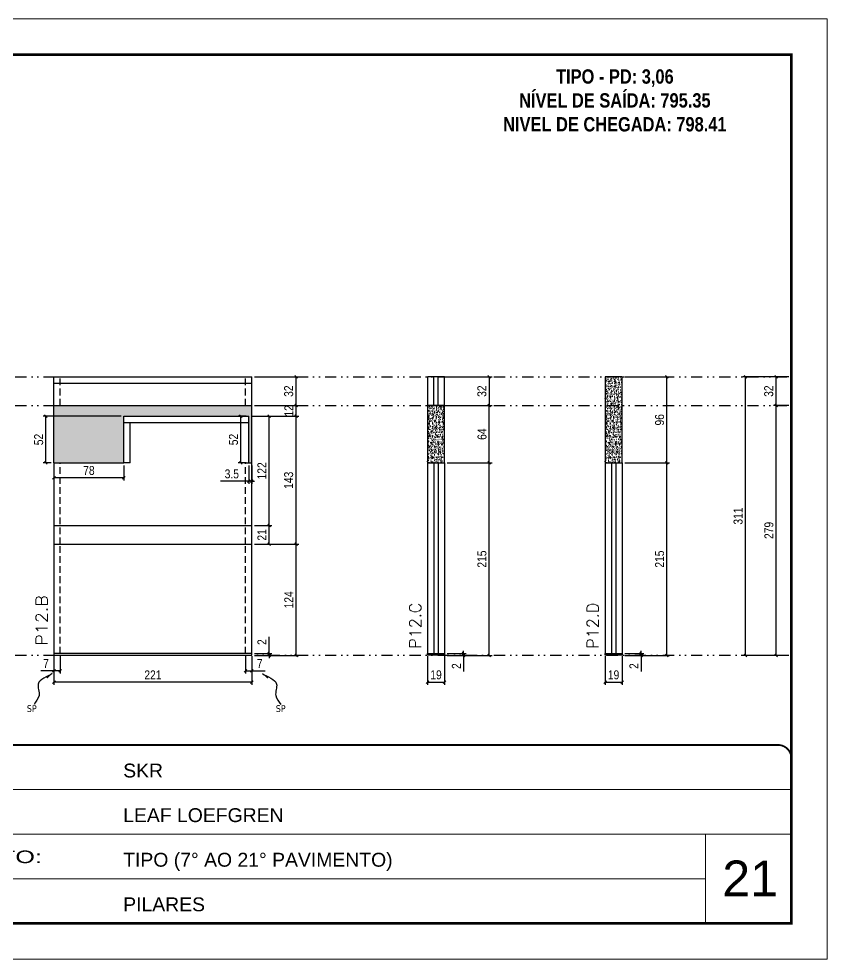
# Model space of a CAD drawing. Extents: x 14400 to 27878, y -21631 to 6985.
# Drawn here: x 14996 to 15898, y 192 to 1242 of the extents above; entities that cross this region are included whole.
import ezdxf

# ---------------------------------------------------------------- set-up
doc = ezdxf.new("R2010")
doc.units = 0
for name, pattern in [('CONTINUO', [0]), ('DASHED', [0.75, 0.5, -0.25]), ('DIVIDE2', [0.625, 0.25, -0.125, 0, -0.125, 0, -0.125]), ('HIDDEN', [0.375, 0.25, -0.125])]:
    doc.linetypes.add(name, pattern=pattern)
for name, color, linetype, lineweight in [('CARIMBO', 255, 'Continuous', 9), ('Folhas', 255, 'Continuous', 9), ('SARRAFO DE PRESSAO', 251, 'DASHED', 9), ('Texto Seção', 7, 'Continuous', 15)]:
    doc.layers.add(name, color=color, linetype=linetype, lineweight=lineweight)
for name, color, linetype in [('COTA', 241, 'Continuous'), ('NOMENCLATURA', 7, 'Continuous'), ('Nível', 160, 'Continuous'), ('Painéis', 200, 'Continuous'), ('SARR_2.2x7', 40, 'Continuous'), ('Sarrafo de Pressão', 42, 'HIDDEN'), ('texto', 7, 'Continuous')]:
    doc.layers.add(name, color=color, linetype=linetype)
doc.styles.add('ARIAL', font='arial.ttf')
doc.styles.add('COTA TECNICA', font='techl___.ttf', dxfattribs={"height": 10})
doc.styles.add('COTA TECNICA-50', font='techl___.ttf', dxfattribs={"height": 10})
doc.styles.add('REGUA-120', font='ROMANS.shx', dxfattribs={"height": 15})
doc.styles.add('ROMANC', font='techb___.ttf', dxfattribs={"height": 2.5})
doc.styles.get("Standard").update_dxf_attribs({"font": 'arial.ttf'})
doc.styles.add('Tecnologia', font='')
doc.styles.get('Tecnologia').set_extended_font_data('Forgotten Futurist')
doc.dimstyles.new('COTA PAINEL-50', dxfattribs={"dimtxt": 10, "dimasz": 3, "dimexe": 3, "dimexo": 3, "dimgap": 3, "dimtad": 1, "dimdec": 1, "dimzin": 12, "dimdsep": 46, "dimtxsty": 'COTA TECNICA-50', "dimblk1": 'OBLIQUE', "dimblk2": 'OBLIQUE', "dimsah": 1, "dimcen": 0.9, "dimclrd": 4, "dimclre": 4, "dimclrt": 240, "dimadec": 1, "dimazin": 3, "dimtfac": 1, "dimtdec": 1, "dimtmove": 0, "dimatfit": 3, "dimfxl": 1, "dimtolj": 1, "dimtzin": 12, "dimarcsym": 0})
doc.dimstyles.new('PAINEL', dxfattribs={"dimtxt": 10, "dimasz": 3, "dimexe": 3, "dimexo": 3, "dimgap": 3, "dimtad": 1, "dimdec": 1, "dimzin": 12, "dimdsep": 46, "dimtxsty": 'COTA TECNICA', "dimblk1": 'OBLIQUE', "dimblk2": 'OBLIQUE', "dimsah": 1, "dimcen": 0.9, "dimclrd": 4, "dimclre": 4, "dimclrt": 240, "dimadec": 1, "dimazin": 3, "dimtfac": 1, "dimtdec": 1, "dimtmove": 0, "dimatfit": 3, "dimfxl": 1, "dimtolj": 1, "dimtzin": 12, "dimarcsym": 0})
doc.dimstyles.get("Standard").update_dxf_attribs({"dimtxt": 0.18, "dimasz": 0.18, "dimexe": 0.18, "dimexo": 0.0625, "dimgap": 0.09, "dimtad": 0, "dimtih": 1, "dimtoh": 1, "dimdec": 4, "dimzin": 0, "dimdsep": 46, "dimtxsty": 'Standard', "dimcen": 0.09, "dimadec": 0, "dimazin": 0, "dimtfac": 1, "dimtdec": 4, "dimtofl": 0, "dimtmove": 0, "dimatfit": 3, "dimfxl": 1, "dimtolj": 1, "dimtzin": 0, "dimarcsym": 0})

# ---------------------------------------------------------------- blocks, each defined once
blk = doc.blocks.new('9999999999')
at = {"color": 30, "linetype": 'CONTINUO'}
for p, q in [((98564.6, 34379.6), (99584, 34379.6)), ((98564.6, 34329.8), (99488, 34329.8)), ((99584, 34329.8), (99488, 34329.8)), ((99488, 34329.8), (99488, 34230.2)), ((98564.6, 34280), (99488, 34280))]:
    blk.add_line(p, q, dxfattribs=at)
at = {"color": 30, "linetype": 'CONTINUO', "const_width": 2}
blk.add_lwpolyline([(99584, 34230.2), (99584, 34414.4, 0.414214), (99569, 34429.4), (98229, 34429.4, 0.414214), (98214, 34414.4), (98214, 34245.2, 0.414214), (98229, 34230.2), (99584, 34230.2)], format="xyb", dxfattribs=at)
at = {"layer": 'Folhas'}
blk.add_lwpolyline([(98139, 34190.2), (99624, 34190.2), (99624, 35240.2), (98139, 35240.2)], close=True, dxfattribs=at)
at = {"layer": 'Folhas', "color": 30, "const_width": 3}
blk.add_lwpolyline([(98214, 34230.2), (99584, 34230.2), (99584, 35200.2), (98214, 35200.2)], close=True, dxfattribs=at)
at = {"color": 7, "linetype": 'Continuous', "ltscale": 5, "style": 'ARIAL'}
for s, height, p in [('SKR', 15.48, (98837.7, 34393.1)), ('LEAF LOEFGREN', 15.483, (98837.7, 34343.3)), ('TIPO (7° AO 21° PAVIMENTO)', 15.483, (98837.7, 34293.5)), ('PILARES', 15.48, (98837.7, 34243.7))]:
    blk.add_text(s, height=height, dxfattribs=at).set_placement(p)
at = {"layer": 'Folhas', "color": 7, "style": 'Tecnologia', "width": 1.5}
blk.add_text('PAVIMENTO:', height=14, dxfattribs=at).set_placement((98573.7, 34297.5))
blk = doc.blocks.new('_Oblique')
at = {"color": 0, "linetype": 'ByBlock', "lineweight": -2}
blk.add_line((-0.5, -0.5), (0.5, 0.5), dxfattribs=at)
blk = doc.blocks.new('*D1598')
at = {"layer": 'COTA', "color": 4, "lineweight": -2, "transparency": 16777216}
for p, q in [((15034.9, 530.1), (15034.9, 498.2)), ((15255.9, 530.1), (15255.9, 498.2)), ((15255.9, 501.2), (15034.9, 501.2))]:
    blk.add_line(p, q, dxfattribs=at)
at = {"layer": 'Defpoints', "color": 0, "transparency": 16777216}
for p in [(15034.9, 533.1), (15255.9, 533.1), (15034.9, 501.2)]:
    blk.add_point(p, dxfattribs=at)
at = {"layer": 'COTA', "color": 4, "lineweight": -2, "transparency": 16777216, "xscale": 3, "yscale": 3, "zscale": 3, "rotation": 180}
blk.add_blockref('_Oblique', (15034.9, 501.2), dxfattribs=at)
at = {"layer": 'COTA', "color": 4, "lineweight": -2, "transparency": 16777216, "xscale": 3, "yscale": 3, "zscale": 3}
blk.add_blockref('_Oblique', (15255.9, 501.2), dxfattribs=at)
at = {"layer": 'COTA', "color": 240, "transparency": 16777216, "insert": (15145.4, 509.3), "char_height": 10, "attachment_point": 5, "style": 'COTA TECNICA'}
blk.add_mtext('\\A1;221', dxfattribs=at)
blk = doc.blocks.new('*D1599')
at = {"layer": 'COTA', "color": 4, "lineweight": -2, "transparency": 16777216}
for p, q in [((15248.9, 530.1), (15248.9, 510.9)), ((15255.9, 528.1), (15255.9, 510.9)), ((15248.9, 513.9), (15255.9, 513.9)), ((15255.9, 513.9), (15270.6, 513.9))]:
    blk.add_line(p, q, dxfattribs=at)
at = {"layer": 'Defpoints', "color": 0, "transparency": 16777216}
for p in [(15248.9, 533.1), (15255.9, 531.1), (15255.9, 513.9)]:
    blk.add_point(p, dxfattribs=at)
at = {"layer": 'COTA', "color": 4, "lineweight": -2, "transparency": 16777216, "xscale": 3, "yscale": 3, "zscale": 3, "rotation": 180}
blk.add_blockref('_Oblique', (15248.9, 513.9), dxfattribs=at)
at = {"layer": 'COTA', "color": 4, "lineweight": -2, "transparency": 16777216, "xscale": 3, "yscale": 3, "zscale": 3}
blk.add_blockref('_Oblique', (15255.9, 513.9), dxfattribs=at)
at = {"layer": 'COTA', "color": 240, "transparency": 16777216, "insert": (15264.7, 522), "char_height": 10, "attachment_point": 5, "style": 'COTA TECNICA-50'}
blk.add_mtext('\\A1;7', dxfattribs=at)
blk = doc.blocks.new('*D1600')
at = {"layer": 'COTA', "color": 4, "lineweight": -2, "transparency": 16777216}
for p, q in [((15034.9, 528.1), (15034.9, 510.9)), ((15041.9, 530.1), (15041.9, 510.9)), ((15034.9, 513.9), (15020.1, 513.9)), ((15041.9, 513.9), (15034.9, 513.9))]:
    blk.add_line(p, q, dxfattribs=at)
at = {"layer": 'Defpoints', "color": 0, "transparency": 16777216}
for p in [(15034.9, 531.1), (15041.9, 533.1), (15034.9, 513.9)]:
    blk.add_point(p, dxfattribs=at)
at = {"layer": 'COTA', "color": 4, "lineweight": -2, "transparency": 16777216, "xscale": 3, "yscale": 3, "zscale": 3, "rotation": 180}
blk.add_blockref('_Oblique', (15034.9, 513.9), dxfattribs=at)
at = {"layer": 'COTA', "color": 4, "lineweight": -2, "transparency": 16777216, "xscale": 3, "yscale": 3, "zscale": 3}
blk.add_blockref('_Oblique', (15041.9, 513.9), dxfattribs=at)
at = {"layer": 'COTA', "color": 240, "transparency": 16777216, "insert": (15026, 522), "char_height": 10, "attachment_point": 5, "style": 'COTA TECNICA-50'}
blk.add_mtext('\\A1;7', dxfattribs=at)
blk = doc.blocks.new('*D1601')
at = {"layer": 'COTA', "color": 4, "lineweight": -2, "transparency": 16777216}
for p, q in [((15275.1, 533.1), (15275.1, 551.9)), ((15258.9, 533.1), (15278.1, 533.1)), ((15258.9, 531.1), (15278.1, 531.1)), ((15275.1, 531.1), (15275.1, 533.1)), ((15275.1, 531.1), (15275.1, 528.1))]:
    blk.add_line(p, q, dxfattribs=at)
at = {"layer": 'Defpoints', "color": 0, "transparency": 16777216}
for p in [(15255.9, 533.1), (15255.9, 531.1), (15275.1, 531.1)]:
    blk.add_point(p, dxfattribs=at)
at = {"layer": 'COTA', "color": 4, "lineweight": -2, "transparency": 16777216, "xscale": 3, "yscale": 3, "zscale": 3}
for p, rotation in [((15275.1, 533.1), 270), ((15275.1, 531.1), 90)]:
    blk.add_blockref('_Oblique', p, dxfattribs=dict(at, rotation=rotation))
at = {"layer": 'COTA', "color": 240, "transparency": 16777216, "insert": (15267.1, 545.9), "char_height": 10, "attachment_point": 5, "rotation": 90, "style": 'COTA TECNICA-50'}
blk.add_mtext('\\A1;2', dxfattribs=at)
blk = doc.blocks.new('*D1602')
at = {"layer": 'COTA', "color": 4, "linetype": 'ByBlock', "lineweight": -2, "transparency": 16777216}
for p, q in [((15258.9, 655.1), (15308.2, 655.1)), ((15305.2, 531.1), (15305.2, 655.1)), ((15258.9, 531.1), (15308.2, 531.1))]:
    blk.add_line(p, q, dxfattribs=at)
at = {"layer": 'Defpoints', "color": 0, "linetype": 'ByBlock', "transparency": 16777216}
for p in [(15255.9, 655.1), (15305.2, 655.1), (15255.9, 531.1)]:
    blk.add_point(p, dxfattribs=at)
at = {"layer": 'COTA', "color": 4, "linetype": 'ByBlock', "lineweight": -2, "transparency": 16777216, "xscale": 3, "yscale": 3, "zscale": 3}
for p, rotation in [((15305.2, 655.1), 90), ((15305.2, 531.1), 270)]:
    blk.add_blockref('_Oblique', p, dxfattribs=dict(at, rotation=rotation))
at = {"layer": 'COTA', "color": 240, "linetype": 'ByBlock', "transparency": 16777216, "insert": (15297.1, 593.1), "char_height": 10, "attachment_point": 5, "rotation": 90, "style": 'COTA TECNICA'}
blk.add_mtext('\\A1;124', dxfattribs=at)
blk = doc.blocks.new('*D1603')
at = {"layer": 'COTA', "color": 4, "lineweight": -2, "transparency": 16777216}
for p, q in [((15855.5, 810.1), (15838.5, 810.1)), ((15841.5, 531.1), (15841.5, 810.1)), ((15855.5, 531.1), (15838.5, 531.1))]:
    blk.add_line(p, q, dxfattribs=at)
at = {"layer": 'Defpoints', "color": 0, "transparency": 16777216}
for p in [(15841.5, 810.1), (15858.5, 810.1), (15858.5, 531.1)]:
    blk.add_point(p, dxfattribs=at)
at = {"layer": 'COTA', "color": 4, "lineweight": -2, "transparency": 16777216, "xscale": 3, "yscale": 3, "zscale": 3}
for p, rotation in [((15841.5, 810.1), 90), ((15841.5, 531.1), 270)]:
    blk.add_blockref('_Oblique', p, dxfattribs=dict(at, rotation=rotation))
at = {"layer": 'COTA', "color": 240, "transparency": 16777216, "insert": (15833.4, 670.6), "char_height": 10, "attachment_point": 5, "rotation": 90, "style": 'COTA TECNICA'}
blk.add_mtext('\\A1;279', dxfattribs=at)
blk = doc.blocks.new('*D1604')
at = {"layer": 'COTA', "color": 4, "lineweight": -2, "transparency": 16777216}
for p, q in [((15855.5, 842.1), (15838.5, 842.1)), ((15841.5, 810.1), (15841.5, 842.1)), ((15855.5, 810.1), (15838.5, 810.1))]:
    blk.add_line(p, q, dxfattribs=at)
at = {"layer": 'Defpoints', "color": 0, "transparency": 16777216}
for p in [(15841.5, 842.1), (15858.5, 842.1), (15858.5, 810.1)]:
    blk.add_point(p, dxfattribs=at)
at = {"layer": 'COTA', "color": 4, "lineweight": -2, "transparency": 16777216, "xscale": 3, "yscale": 3, "zscale": 3}
for p, rotation in [((15841.5, 842.1), 90), ((15841.5, 810.1), 270)]:
    blk.add_blockref('_Oblique', p, dxfattribs=dict(at, rotation=rotation))
at = {"layer": 'COTA', "color": 240, "transparency": 16777216, "insert": (15833.2, 826.1), "char_height": 10, "attachment_point": 5, "rotation": 90, "style": 'COTA TECNICA'}
blk.add_mtext('\\A1;32', dxfattribs=at)
blk = doc.blocks.new('*D1605')
at = {"layer": 'COTA', "color": 4, "lineweight": -2, "transparency": 16777216}
for p, q in [((15855.5, 842.1), (15804.2, 842.1)), ((15807.2, 531.1), (15807.2, 842.1)), ((15855.5, 531.1), (15804.2, 531.1))]:
    blk.add_line(p, q, dxfattribs=at)
at = {"layer": 'Defpoints', "color": 0, "transparency": 16777216}
for p in [(15807.2, 842.1), (15858.5, 842.1), (15858.5, 531.1)]:
    blk.add_point(p, dxfattribs=at)
at = {"layer": 'COTA', "color": 4, "lineweight": -2, "transparency": 16777216, "xscale": 3, "yscale": 3, "zscale": 3}
for p, rotation in [((15807.2, 842.1), 90), ((15807.2, 531.1), 270)]:
    blk.add_blockref('_Oblique', p, dxfattribs=dict(at, rotation=rotation))
at = {"layer": 'COTA', "color": 240, "transparency": 16777216, "insert": (15799, 686.6), "char_height": 10, "attachment_point": 5, "rotation": 90, "style": 'COTA TECNICA'}
blk.add_mtext('\\A1;311', dxfattribs=at)
blk = doc.blocks.new('*D1615')
at = {"layer": 'COTA', "color": 4, "lineweight": -2, "transparency": 16777216}
for p, q in [((15255.4, 798.1), (15308.2, 798.1)), ((15305.2, 655.1), (15305.2, 798.1)), ((15258.9, 655.1), (15308.2, 655.1))]:
    blk.add_line(p, q, dxfattribs=at)
at = {"layer": 'Defpoints', "color": 0, "transparency": 16777216}
for p in [(15252.4, 798.1), (15305.2, 798.1), (15255.9, 655.1)]:
    blk.add_point(p, dxfattribs=at)
at = {"layer": 'COTA', "color": 4, "lineweight": -2, "transparency": 16777216, "xscale": 3, "yscale": 3, "zscale": 3}
for p, rotation in [((15305.2, 798.1), 90), ((15305.2, 655.1), 270)]:
    blk.add_blockref('_Oblique', p, dxfattribs=dict(at, rotation=rotation))
at = {"layer": 'COTA', "color": 240, "transparency": 16777216, "insert": (15297, 726.6), "char_height": 10, "attachment_point": 5, "rotation": 90, "style": 'COTA TECNICA'}
blk.add_mtext('\\A1;143', dxfattribs=at)
blk = doc.blocks.new('*D1616')
at = {"layer": 'COTA', "color": 4, "lineweight": -2, "transparency": 16777216}
for p, q in [((15258.9, 810.1), (15308.2, 810.1)), ((15305.2, 798.1), (15305.2, 810.1)), ((15255.4, 798.1), (15308.2, 798.1))]:
    blk.add_line(p, q, dxfattribs=at)
at = {"layer": 'Defpoints', "color": 0, "transparency": 16777216}
for p in [(15255.9, 810.1), (15305.2, 810.1), (15252.4, 798.1)]:
    blk.add_point(p, dxfattribs=at)
at = {"layer": 'COTA', "color": 4, "lineweight": -2, "transparency": 16777216, "xscale": 3, "yscale": 3, "zscale": 3}
for p, rotation in [((15305.2, 810.1), 90), ((15305.2, 798.1), 270)]:
    blk.add_blockref('_Oblique', p, dxfattribs=dict(at, rotation=rotation))
at = {"layer": 'COTA', "color": 240, "transparency": 16777216, "insert": (15297.2, 804.1), "char_height": 10, "attachment_point": 5, "rotation": 90, "style": 'COTA TECNICA'}
blk.add_mtext('\\A1;12', dxfattribs=at)
blk = doc.blocks.new('*D1617')
at = {"layer": 'COTA', "color": 4, "lineweight": -2, "transparency": 16777216}
for p, q in [((15258.9, 842.1), (15308.2, 842.1)), ((15305.2, 810.1), (15305.2, 842.1)), ((15258.9, 810.1), (15308.2, 810.1))]:
    blk.add_line(p, q, dxfattribs=at)
at = {"layer": 'Defpoints', "color": 0, "transparency": 16777216}
for p in [(15255.9, 842.1), (15305.2, 842.1), (15255.9, 810.1)]:
    blk.add_point(p, dxfattribs=at)
at = {"layer": 'COTA', "color": 4, "lineweight": -2, "transparency": 16777216, "xscale": 3, "yscale": 3, "zscale": 3}
for p, rotation in [((15305.2, 842.1), 90), ((15305.2, 810.1), 270)]:
    blk.add_blockref('_Oblique', p, dxfattribs=dict(at, rotation=rotation))
at = {"layer": 'COTA', "color": 240, "transparency": 16777216, "insert": (15297, 826.1), "char_height": 10, "attachment_point": 5, "rotation": 90, "style": 'COTA TECNICA'}
blk.add_mtext('\\A1;32', dxfattribs=at)
blk = doc.blocks.new('*D1618')
at = {"layer": 'COTA', "color": 4, "lineweight": -2, "transparency": 16777216}
for p, q in [((15452.1, 530.1), (15452.1, 498.2)), ((15471.1, 530.1), (15471.1, 498.2)), ((15452.1, 501.2), (15471.1, 501.2))]:
    blk.add_line(p, q, dxfattribs=at)
at = {"layer": 'Defpoints', "color": 0, "transparency": 16777216}
for p in [(15452.1, 533.1), (15471.1, 533.1), (15471.1, 501.2)]:
    blk.add_point(p, dxfattribs=at)
at = {"layer": 'COTA', "color": 4, "lineweight": -2, "transparency": 16777216, "xscale": 3, "yscale": 3, "zscale": 3, "rotation": 180}
blk.add_blockref('_Oblique', (15452.1, 501.2), dxfattribs=at)
at = {"layer": 'COTA', "color": 4, "lineweight": -2, "transparency": 16777216, "xscale": 3, "yscale": 3, "zscale": 3}
blk.add_blockref('_Oblique', (15471.1, 501.2), dxfattribs=at)
at = {"layer": 'COTA', "color": 240, "transparency": 16777216, "insert": (15461.6, 509.3), "char_height": 10, "attachment_point": 5, "style": 'COTA TECNICA'}
blk.add_mtext('\\A1;19', dxfattribs=at)
blk = doc.blocks.new('*D1619')
at = {"layer": 'COTA', "color": 4, "lineweight": -2, "transparency": 16777216}
for p, q in [((15492.3, 533.1), (15492.3, 536.1)), ((15474.1, 533.1), (15495.3, 533.1)), ((15474.1, 531.1), (15495.3, 531.1)), ((15492.3, 533.1), (15492.3, 531.1)), ((15492.3, 531.1), (15492.3, 513))]:
    blk.add_line(p, q, dxfattribs=at)
at = {"layer": 'Defpoints', "color": 0, "transparency": 16777216}
for p in [(15471.1, 533.1), (15471.1, 531.1), (15492.3, 533.1)]:
    blk.add_point(p, dxfattribs=at)
at = {"layer": 'COTA', "color": 4, "lineweight": -2, "transparency": 16777216, "xscale": 3, "yscale": 3, "zscale": 3}
for p, rotation in [((15492.3, 533.1), 270), ((15492.3, 531.1), 90)]:
    blk.add_blockref('_Oblique', p, dxfattribs=dict(at, rotation=rotation))
at = {"layer": 'COTA', "color": 240, "transparency": 16777216, "insert": (15484.3, 519.1), "char_height": 10, "attachment_point": 5, "rotation": 90, "style": 'COTA TECNICA-50'}
blk.add_mtext('\\A1;2', dxfattribs=at)
blk = doc.blocks.new('*D1620')
at = {"layer": 'COTA', "color": 4, "lineweight": -2, "transparency": 16777216}
for p, q in [((15474.1, 746.1), (15524.1, 746.1)), ((15521.1, 531.1), (15521.1, 746.1)), ((15474.1, 531.1), (15524.1, 531.1))]:
    blk.add_line(p, q, dxfattribs=at)
at = {"layer": 'Defpoints', "color": 0, "transparency": 16777216}
for p in [(15471.1, 746.1), (15521.1, 746.1), (15471.1, 531.1)]:
    blk.add_point(p, dxfattribs=at)
at = {"layer": 'COTA', "color": 4, "lineweight": -2, "transparency": 16777216, "xscale": 3, "yscale": 3, "zscale": 3}
for p, rotation in [((15521.1, 746.1), 90), ((15521.1, 531.1), 270)]:
    blk.add_blockref('_Oblique', p, dxfattribs=dict(at, rotation=rotation))
at = {"layer": 'COTA', "color": 240, "transparency": 16777216, "insert": (15512.9, 638.6), "char_height": 10, "attachment_point": 5, "rotation": 90, "style": 'COTA TECNICA-50'}
blk.add_mtext('\\A1;215', dxfattribs=at)
blk = doc.blocks.new('*D1621')
at = {"layer": 'COTA', "color": 4, "lineweight": -2, "transparency": 16777216}
for p, q in [((15474.1, 810.1), (15524.1, 810.1)), ((15521.1, 746.1), (15521.1, 810.1)), ((15474.1, 746.1), (15524.1, 746.1))]:
    blk.add_line(p, q, dxfattribs=at)
at = {"layer": 'Defpoints', "color": 0, "transparency": 16777216}
for p in [(15471.1, 810.1), (15521.1, 810.1), (15471.1, 746.1)]:
    blk.add_point(p, dxfattribs=at)
at = {"layer": 'COTA', "color": 4, "lineweight": -2, "transparency": 16777216, "xscale": 3, "yscale": 3, "zscale": 3}
for p, rotation in [((15521.1, 810.1), 90), ((15521.1, 746.1), 270)]:
    blk.add_blockref('_Oblique', p, dxfattribs=dict(at, rotation=rotation))
at = {"layer": 'COTA', "color": 240, "transparency": 16777216, "insert": (15513, 778.1), "char_height": 10, "attachment_point": 5, "rotation": 90, "style": 'COTA TECNICA'}
blk.add_mtext('\\A1;64', dxfattribs=at)
blk = doc.blocks.new('*D1622')
at = {"layer": 'COTA', "color": 4, "lineweight": -2, "transparency": 16777216}
for p, q in [((15474.1, 842.1), (15524.1, 842.1)), ((15521.1, 842.1), (15521.1, 810.1)), ((15474.1, 810.1), (15524.1, 810.1))]:
    blk.add_line(p, q, dxfattribs=at)
at = {"layer": 'Defpoints', "color": 0, "transparency": 16777216}
for p in [(15471.1, 842.1), (15471.1, 810.1), (15521.1, 810.1)]:
    blk.add_point(p, dxfattribs=at)
at = {"layer": 'COTA', "color": 4, "lineweight": -2, "transparency": 16777216, "xscale": 3, "yscale": 3, "zscale": 3}
for p, rotation in [((15521.1, 842.1), 90), ((15521.1, 810.1), 270)]:
    blk.add_blockref('_Oblique', p, dxfattribs=dict(at, rotation=rotation))
at = {"layer": 'COTA', "color": 240, "transparency": 16777216, "insert": (15512.8, 826.1), "char_height": 10, "attachment_point": 5, "rotation": 90, "style": 'COTA TECNICA'}
blk.add_mtext('\\A1;32', dxfattribs=at)
blk = doc.blocks.new('*D1623')
at = {"layer": 'COTA', "color": 4, "lineweight": -2, "transparency": 16777216}
for p, q in [((15650.4, 530.1), (15650.4, 498.2)), ((15669.4, 530.1), (15669.4, 498.2)), ((15650.4, 501.2), (15669.4, 501.2))]:
    blk.add_line(p, q, dxfattribs=at)
at = {"layer": 'Defpoints', "color": 0, "transparency": 16777216}
for p in [(15650.4, 533.1), (15669.4, 533.1), (15669.4, 501.2)]:
    blk.add_point(p, dxfattribs=at)
at = {"layer": 'COTA', "color": 4, "lineweight": -2, "transparency": 16777216, "xscale": 3, "yscale": 3, "zscale": 3, "rotation": 180}
blk.add_blockref('_Oblique', (15650.4, 501.2), dxfattribs=at)
at = {"layer": 'COTA', "color": 4, "lineweight": -2, "transparency": 16777216, "xscale": 3, "yscale": 3, "zscale": 3}
blk.add_blockref('_Oblique', (15669.4, 501.2), dxfattribs=at)
at = {"layer": 'COTA', "color": 240, "transparency": 16777216, "insert": (15659.9, 509.3), "char_height": 10, "attachment_point": 5, "style": 'COTA TECNICA'}
blk.add_mtext('\\A1;19', dxfattribs=at)
blk = doc.blocks.new('*D1624')
at = {"layer": 'COTA', "color": 4, "lineweight": -2, "transparency": 16777216}
for p, q in [((15690.6, 533.1), (15690.6, 536.1)), ((15672.4, 533.1), (15693.6, 533.1)), ((15672.4, 531.1), (15693.6, 531.1)), ((15690.6, 533.1), (15690.6, 531.1)), ((15690.6, 531.1), (15690.6, 513))]:
    blk.add_line(p, q, dxfattribs=at)
at = {"layer": 'Defpoints', "color": 0, "transparency": 16777216}
for p in [(15669.4, 533.1), (15669.4, 531.1), (15690.6, 533.1)]:
    blk.add_point(p, dxfattribs=at)
at = {"layer": 'COTA', "color": 4, "lineweight": -2, "transparency": 16777216, "xscale": 3, "yscale": 3, "zscale": 3}
for p, rotation in [((15690.6, 533.1), 270), ((15690.6, 531.1), 90)]:
    blk.add_blockref('_Oblique', p, dxfattribs=dict(at, rotation=rotation))
at = {"layer": 'COTA', "color": 240, "transparency": 16777216, "insert": (15682.6, 519.1), "char_height": 10, "attachment_point": 5, "rotation": 90, "style": 'COTA TECNICA-50'}
blk.add_mtext('\\A1;2', dxfattribs=at)
blk = doc.blocks.new('*D1625')
at = {"layer": 'COTA', "color": 4, "lineweight": -2, "transparency": 16777216}
for p, q in [((15672.4, 746.1), (15722.4, 746.1)), ((15719.4, 531.1), (15719.4, 746.1)), ((15672.4, 531.1), (15722.4, 531.1))]:
    blk.add_line(p, q, dxfattribs=at)
at = {"layer": 'Defpoints', "color": 0, "transparency": 16777216}
for p in [(15669.4, 746.1), (15719.4, 746.1), (15669.4, 531.1)]:
    blk.add_point(p, dxfattribs=at)
at = {"layer": 'COTA', "color": 4, "lineweight": -2, "transparency": 16777216, "xscale": 3, "yscale": 3, "zscale": 3}
for p, rotation in [((15719.4, 746.1), 90), ((15719.4, 531.1), 270)]:
    blk.add_blockref('_Oblique', p, dxfattribs=dict(at, rotation=rotation))
at = {"layer": 'COTA', "color": 240, "transparency": 16777216, "insert": (15711.3, 638.6), "char_height": 10, "attachment_point": 5, "rotation": 90, "style": 'COTA TECNICA-50'}
blk.add_mtext('\\A1;215', dxfattribs=at)
blk = doc.blocks.new('*D1626')
at = {"layer": 'COTA', "color": 4, "lineweight": -2, "transparency": 16777216}
for p, q in [((15672.4, 842.1), (15722.4, 842.1)), ((15719.4, 746.1), (15719.4, 842.1)), ((15672.4, 746.1), (15722.4, 746.1))]:
    blk.add_line(p, q, dxfattribs=at)
at = {"layer": 'Defpoints', "color": 0, "transparency": 16777216}
for p in [(15669.4, 842.1), (15719.4, 842.1), (15669.4, 746.1)]:
    blk.add_point(p, dxfattribs=at)
at = {"layer": 'COTA', "color": 4, "lineweight": -2, "transparency": 16777216, "xscale": 3, "yscale": 3, "zscale": 3}
for p, rotation in [((15719.4, 842.1), 90), ((15719.4, 746.1), 270)]:
    blk.add_blockref('_Oblique', p, dxfattribs=dict(at, rotation=rotation))
at = {"layer": 'COTA', "color": 240, "transparency": 16777216, "insert": (15711.3, 794.1), "char_height": 10, "attachment_point": 5, "rotation": 90, "style": 'COTA TECNICA'}
blk.add_mtext('\\A1;96', dxfattribs=at)
blk = doc.blocks.new('*D2889')
at = {"layer": 'COTA', "color": 4, "lineweight": -2, "transparency": 16777216}
for p, q in [((15258.9, 676.1), (15278.1, 676.1)), ((15275.1, 655.1), (15275.1, 676.1)), ((15258.9, 655.1), (15278.1, 655.1))]:
    blk.add_line(p, q, dxfattribs=at)
at = {"layer": 'Defpoints', "color": 0, "transparency": 16777216}
for p in [(15255.9, 676.1), (15275.1, 676.1), (15255.9, 655.1)]:
    blk.add_point(p, dxfattribs=at)
at = {"layer": 'COTA', "color": 4, "lineweight": -2, "transparency": 16777216, "xscale": 3, "yscale": 3, "zscale": 3}
for p, rotation in [((15275.1, 676.1), 90), ((15275.1, 655.1), 270)]:
    blk.add_blockref('_Oblique', p, dxfattribs=dict(at, rotation=rotation))
at = {"layer": 'COTA', "color": 240, "transparency": 16777216, "insert": (15267.1, 665.6), "char_height": 10, "attachment_point": 5, "rotation": 90, "style": 'COTA TECNICA'}
blk.add_mtext('\\A1;21', dxfattribs=at)
blk = doc.blocks.new('*D2890')
at = {"layer": 'COTA', "color": 4, "lineweight": -2, "transparency": 16777216}
for p, q in [((15255.4, 798.1), (15278.1, 798.1)), ((15275.1, 676.1), (15275.1, 798.1)), ((15258.9, 676.1), (15278.1, 676.1))]:
    blk.add_line(p, q, dxfattribs=at)
at = {"layer": 'Defpoints', "color": 0, "transparency": 16777216}
for p in [(15252.4, 798.1), (15275.1, 798.1), (15255.9, 676.1)]:
    blk.add_point(p, dxfattribs=at)
at = {"layer": 'COTA', "color": 4, "lineweight": -2, "transparency": 16777216, "xscale": 3, "yscale": 3, "zscale": 3}
for p, rotation in [((15275.1, 798.1), 90), ((15275.1, 676.1), 270)]:
    blk.add_blockref('_Oblique', p, dxfattribs=dict(at, rotation=rotation))
at = {"layer": 'COTA', "color": 240, "transparency": 16777216, "insert": (15267.1, 737.1), "char_height": 10, "attachment_point": 5, "rotation": 90, "style": 'COTA TECNICA'}
blk.add_mtext('\\A1;122', dxfattribs=at)
blk = doc.blocks.new('*D2891')
at = {"layer": 'COTA', "color": 4, "lineweight": -2, "transparency": 16777216}
for p, q in [((15109.9, 798.1), (15022.9, 798.1)), ((15025.9, 746.1), (15025.9, 798.1)), ((15031.9, 746.1), (15022.9, 746.1))]:
    blk.add_line(p, q, dxfattribs=at)
at = {"layer": 'Defpoints', "color": 0, "transparency": 16777216}
for p in [(15025.9, 798.1), (15112.9, 798.1), (15034.9, 746.1)]:
    blk.add_point(p, dxfattribs=at)
at = {"layer": 'COTA', "color": 4, "lineweight": -2, "transparency": 16777216, "xscale": 3, "yscale": 3, "zscale": 3}
for p, rotation in [((15025.9, 798.1), 90), ((15025.9, 746.1), 270)]:
    blk.add_blockref('_Oblique', p, dxfattribs=dict(at, rotation=rotation))
at = {"layer": 'COTA', "color": 240, "transparency": 16777216, "insert": (15017.8, 772.1), "char_height": 10, "attachment_point": 5, "rotation": 90, "style": 'COTA TECNICA'}
blk.add_mtext('\\A1;52', dxfattribs=at)
blk = doc.blocks.new('*D2892')
at = {"layer": 'COTA', "color": 4, "lineweight": -2, "transparency": 16777216}
for p, q in [((15249.4, 798.1), (15240.5, 798.1)), ((15243.5, 746.1), (15243.5, 798.1)), ((15249.4, 746.1), (15240.5, 746.1))]:
    blk.add_line(p, q, dxfattribs=at)
at = {"layer": 'Defpoints', "color": 0, "transparency": 16777216}
for p in [(15243.5, 798.1), (15252.4, 798.1), (15252.4, 746.1)]:
    blk.add_point(p, dxfattribs=at)
at = {"layer": 'COTA', "color": 4, "lineweight": -2, "transparency": 16777216, "xscale": 3, "yscale": 3, "zscale": 3}
for p, rotation in [((15243.5, 798.1), 90), ((15243.5, 746.1), 270)]:
    blk.add_blockref('_Oblique', p, dxfattribs=dict(at, rotation=rotation))
at = {"layer": 'COTA', "color": 240, "transparency": 16777216, "insert": (15235.4, 772.1), "char_height": 10, "attachment_point": 5, "rotation": 90, "style": 'COTA TECNICA'}
blk.add_mtext('\\A1;52', dxfattribs=at)
blk = doc.blocks.new('*D2893')
at = {"layer": 'COTA', "color": 4, "lineweight": -2, "transparency": 16777216}
for p, q in [((15252.4, 743.1), (15252.4, 722.5)), ((15255.9, 743.1), (15255.9, 722.5)), ((15252.4, 725.5), (15220.7, 725.5)), ((15255.9, 725.5), (15252.4, 725.5)), ((15255.9, 725.5), (15258.9, 725.5))]:
    blk.add_line(p, q, dxfattribs=at)
at = {"layer": 'Defpoints', "color": 0, "transparency": 16777216}
for p in [(15252.4, 746.1), (15255.9, 746.1), (15252.4, 725.5)]:
    blk.add_point(p, dxfattribs=at)
at = {"layer": 'COTA', "color": 4, "lineweight": -2, "transparency": 16777216, "xscale": 3, "yscale": 3, "zscale": 3}
blk.add_blockref('_Oblique', (15252.4, 725.5), dxfattribs=at)
at = {"layer": 'COTA', "color": 4, "lineweight": -2, "transparency": 16777216, "xscale": 3, "yscale": 3, "zscale": 3, "rotation": 180}
blk.add_blockref('_Oblique', (15255.9, 725.5), dxfattribs=at)
at = {"layer": 'COTA', "color": 240, "transparency": 16777216, "insert": (15233.5, 733.7), "char_height": 10, "attachment_point": 5, "style": 'COTA TECNICA'}
blk.add_mtext('\\A1;3.5', dxfattribs=at)
blk = doc.blocks.new('*D2894')
at = {"layer": 'COTA', "color": 4, "lineweight": -2, "transparency": 16777216}
for p, q in [((15034.9, 743.1), (15034.9, 726.4)), ((15112.9, 743.1), (15112.9, 726.4)), ((15112.9, 729.4), (15034.9, 729.4))]:
    blk.add_line(p, q, dxfattribs=at)
at = {"layer": 'Defpoints', "color": 0, "transparency": 16777216}
for p in [(15034.9, 746.1), (15112.9, 746.1), (15034.9, 729.4)]:
    blk.add_point(p, dxfattribs=at)
at = {"layer": 'COTA', "color": 4, "lineweight": -2, "transparency": 16777216, "xscale": 3, "yscale": 3, "zscale": 3, "rotation": 180}
blk.add_blockref('_Oblique', (15034.9, 729.4), dxfattribs=at)
at = {"layer": 'COTA', "color": 4, "lineweight": -2, "transparency": 16777216, "xscale": 3, "yscale": 3, "zscale": 3}
blk.add_blockref('_Oblique', (15112.9, 729.4), dxfattribs=at)
at = {"layer": 'COTA', "color": 240, "transparency": 16777216, "insert": (15073.9, 737.5), "char_height": 10, "attachment_point": 5, "style": 'COTA TECNICA'}
blk.add_mtext('\\A1;78', dxfattribs=at)

msp = doc.modelspace()

# ---------------------------------------------------------------- hatches: boundary and pattern name
at = {"layer": 'COTA'}
h = msp.add_hatch(dxfattribs=at)
h.set_pattern_fill('AR-CONC', color=256, scale=0.03)
h.set_pattern_definition([(50, (-3092.63, -3522.7253), (5.4655401, -0.4781726), [0.5715, -6.2865]), (355, (-3092.63, -3522.7253), (-1.0573026, 5.7317054), [0.4572, -5.0292175]), (100.451445, (-3092.1747, -3522.765), (4.4082374, 5.2535326), [0.4857003, -5.3427073]), (46.1842, (-3092.63, -3521.201), (8.1323712, -1.2612698), [0.85725, -9.42975]), (96.635558, (-3091.9525, -3521.3064), (7.122124, 7.4227837), [0.7285507, -8.0140682]), (351.18415, (-3092.63, -3521.201), (7.122124, 7.4227837), [0.685799, -7.543792]), (21, (-3091.868, -3521.5823), (4.5484317, -3.0679559), [0.5715, -6.2865]), (326, (-3091.868, -3521.5823), (1.8540609, 5.525639), [0.4572, -5.0292]), (71.451445, (-3091.489, -3521.838), (6.4024926, 2.457683), [0.4857003, -5.3426981]), (37.5, (-3092.6302, -3522.7253), (0.0926581, 2.53665117), [0, -4.96824, 0, -5.1054, 0, -5.04825]), (7.5, (-3092.6302, -3522.7253), (2.00458988, 3.00541724), [0, -2.91084, 0, -4.85394, 0, -1.92405]), (327.5, (-3094.3294, -3522.7253), (4.06771786, -0.17186232), [0, -1.905, 0, -5.9436, 0, -7.8867]), (317.5, (-3095.0914, -3522.7253), (4.44387544, 0.7627947), [0, -2.4765, 0, -3.94716, 0, -5.6007])])
h.paths.add_polyline_path([(15650.423, 746.135), (15669.423, 746.135), (15669.423, 842.135), (15650.423, 842.135)])
h = msp.add_hatch(dxfattribs=at)
h.set_pattern_fill('AR-CONC', color=256, scale=0.03)
h.paths.add_polyline_path([(15112.852, 798.135), (15252.352, 798.135), (15252.352, 746.135), (15255.852, 746.135), (15255.852, 810.135), (15034.852, 810.135), (15034.852, 746.135), (15112.852, 746.135)])
h = msp.add_hatch(dxfattribs=at)
h.set_pattern_fill('AR-CONC', color=256, scale=0.03)
h.set_pattern_definition([(50, (-3290.9835, -3522.7253), (5.4655401, -0.4781726), [0.5715, -6.2865]), (355, (-3290.9835, -3522.7253), (-1.0573026, 5.7317054), [0.4572, -5.0292175]), (100.451445, (-3290.528, -3522.765), (4.4082374, 5.2535326), [0.4857003, -5.3427073]), (46.1842, (-3290.9835, -3521.201), (8.1323712, -1.2612698), [0.85725, -9.42975]), (96.635558, (-3290.306, -3521.3064), (7.122124, 7.4227837), [0.7285507, -8.0140682]), (351.18415, (-3290.9835, -3521.201), (7.122124, 7.4227837), [0.685799, -7.543792]), (21, (-3290.2215, -3521.5823), (4.5484317, -3.0679559), [0.5715, -6.2865]), (326, (-3290.2215, -3521.5823), (1.8540609, 5.525639), [0.4572, -5.0292]), (71.451445, (-3289.8424, -3521.838), (6.4024926, 2.457683), [0.4857003, -5.3426981]), (37.5, (-3290.9835, -3522.7253), (0.0926581, 2.53665117), [0, -4.96824, 0, -5.1054, 0, -5.04825]), (7.5, (-3290.9835, -3522.7253), (2.00458988, 3.00541724), [0, -2.91084, 0, -4.85394, 0, -1.92405]), (327.5, (-3292.6827, -3522.7253), (4.06771786, -0.17186232), [0, -1.905, 0, -5.9436, 0, -7.8867]), (317.5, (-3293.4447, -3522.7253), (4.44387544, 0.7627947), [0, -2.4765, 0, -3.94716, 0, -5.6007])])
h.paths.add_polyline_path([(15452.07, 746.135), (15471.07, 746.135), (15471.07, 810.135), (15452.07, 810.135)])

# ---------------------------------------------------------------- linework, layer by layer
for p, q in [((15034.852, 746.135), (15034.852, 810.135)), ((15255.852, 746.135), (15255.852, 810.135)), ((15119.852, 746.135), (15112.852, 746.135))]:
    msp.add_line(p, q, dxfattribs=at)
for points in [[(15650.423, 746.135), (15669.423, 746.135), (15669.423, 842.135), (15650.423, 842.135)], [(15452.07, 746.135), (15471.07, 746.135), (15471.07, 810.135), (15452.07, 810.135)]]:
    msp.add_lwpolyline(points, close=True, dxfattribs=at)
at = {"layer": 'Nível', "color": 4, "linetype": 'DIVIDE2', "ltscale": 50}
for p, q in [((14488.467, 842.135), (15858.467, 842.135)), ((14488.467, 810.135), (15858.467, 810.135)), ((14488.467, 531.135), (15858.467, 531.135))]:
    msp.add_line(p, q, dxfattribs=at)
at = {"layer": 'Painéis'}
for p, q in [((15034.852, 842.135), (15255.852, 842.135)), ((15034.852, 810.135), (15034.852, 842.135)), ((15255.852, 810.135), (15255.852, 842.135)), ((15034.852, 810.135), (15255.852, 810.135)), ((15112.852, 798.135), (15252.352, 798.135)), ((15112.852, 746.135), (15112.852, 798.135)), ((15252.352, 746.135), (15252.352, 798.135)), ((15034.852, 746.135), (15034.852, 533.135)), ((15034.852, 746.135), (15112.852, 746.135)), ((15248.852, 746.135), (15255.852, 746.135)), ((15255.852, 533.135), (15255.852, 746.135)), ((15452.07, 746.135), (15452.07, 533.135)), ((15452.07, 746.135), (15471.07, 746.135)), ((15471.07, 746.135), (15471.07, 533.135)), ((15650.423, 746.135), (15650.423, 533.135)), ((15650.423, 746.135), (15669.423, 746.135)), ((15669.423, 746.135), (15669.423, 533.135)), ((15034.852, 676.135), (15255.852, 676.135)), ((15034.852, 655.135), (15255.852, 655.135)), ((15452.07, 533.135), (15471.07, 533.135)), ((15452.07, 531.135), (15452.07, 533.135)), ((15471.07, 531.135), (15452.07, 531.135)), ((15471.07, 533.135), (15471.07, 531.135)), ((15650.423, 533.135), (15669.423, 533.135)), ((15650.423, 531.135), (15650.423, 533.135)), ((15669.423, 531.135), (15650.423, 531.135)), ((15669.423, 533.135), (15669.423, 531.135))]:
    msp.add_line(p, q, dxfattribs=at)
for points in [[(15452.07, 810.135), (15471.07, 810.135), (15471.07, 842.135), (15452.07, 842.135)], [(15255.852, 533.135), (15034.852, 533.135), (15034.852, 531.135), (15255.852, 531.135)]]:
    msp.add_lwpolyline(points, close=True, dxfattribs=at)
at = {"layer": 'SARR_2.2x7'}
for p, q in [((15459.07, 810.135), (15459.07, 842.135)), ((15464.07, 810.135), (15464.07, 842.135)), ((15034.852, 835.135), (15255.852, 835.135)), ((15112.852, 791.135), (15252.352, 791.135)), ((15119.852, 746.135), (15119.852, 791.135)), ((15459.07, 746.135), (15459.07, 533.135)), ((15464.07, 746.135), (15464.07, 533.135)), ((15657.423, 746.135), (15657.423, 533.135)), ((15662.423, 746.135), (15662.423, 533.135))]:
    msp.add_line(p, q, dxfattribs=at)
at = {"layer": 'Sarrafo de Pressão', "ltscale": 30}
for p, q in [((15041.852, 810.135), (15041.852, 842.135)), ((15248.852, 810.135), (15248.852, 842.135)), ((15041.852, 655.135), (15041.852, 746.135)), ((15248.852, 655.135), (15248.852, 746.135)), ((15041.852, 533.135), (15041.852, 655.135)), ((15248.852, 533.135), (15248.852, 655.135))]:
    msp.add_line(p, q, dxfattribs=at)

# ---------------------------------------------------------------- block references
at = {"layer": 'SARRAFO DE PRESSAO', "color": 6, "linetype": 'ByBlock'}
msp.add_blockref('9999999999', (-83725.511, -33998.353), dxfattribs=at)

# ---------------------------------------------------------------- texts
at = {"layer": 'CARIMBO', "style": 'ARIAL'}
msp.add_text('21', height=40, dxfattribs=at).set_placement((15781.328, 261.996))
at = {"layer": 'NOMENCLATURA', "color": 2, "insert": (15661.306, 1185.437), "char_height": 16, "attachment_point": 2, "style": 'ROMANC'}
msp.add_mtext_dynamic_manual_height_columns('TIPO - PD: 3,06\\PNÍVEL DE SAÍDA: 795.35\\PNIVEL DE CHEGADA: 798.41', width=432.35115, gutter_width=1, heights=[0], dxfattribs=at)
at = {"layer": 'texto', "color": 0, "char_height": 7.5, "attachment_point": 5}
for insert in [(15010.075, 471.644), (15288.1, 471.644)]:
    msp.add_mtext('{\\fTahoma|b0|i0|c0|p34;\\C4;SP}', dxfattribs=dict(at, insert=insert))
at = {"layer": 'Texto Seção', "style": 'REGUA-120', "width": 1.1}
msp.add_text('P12.B', height=13, rotation=90, dxfattribs=at).set_placement((15027.603, 541.898))
at = {"layer": 'Texto Seção', "char_height": 13, "width": 370.6998, "attachment_point": 7, "rotation": 90, "style": 'REGUA-120'}
for s, insert in [('\\pt13;P12.C', (15444.821, 538.547)), ('\\pt13;P12.D', (15643.174, 538.547))]:
    msp.add_mtext(s, dxfattribs=dict(at, insert=insert))

# ---------------------------------------------------------------- dimensions: what is measured, and where the dimension line sits
at = {"layer": 'COTA'}
for base, p1, p2, angle, dimstyle, picture, middle in [((15305.22, 842.135), (15255.852, 810.135), (15255.852, 842.135), 90, 'PAINEL', '*D1617', (15297, 826.135)), ((15521.059, 810.135), (15471.07, 842.135), (15471.07, 810.135), 90, 'PAINEL', '*D1622', (15512.84, 826.135)), ((15719.413, 842.135), (15669.423, 746.135), (15669.423, 842.135), 90, 'PAINEL', '*D1626', (15711.281, 794.135)), ((15807.21, 842.135), (15858.467, 531.135), (15858.467, 842.135), 90, 'PAINEL', '*D1605', (15798.991, 686.635)), ((15841.459, 842.135), (15858.467, 810.135), (15858.467, 842.135), 90, 'PAINEL', '*D1604', (15833.239, 826.135)), ((15521.059, 810.135), (15471.07, 746.135), (15471.07, 810.135), 90, 'PAINEL', '*D1621', (15512.957, 778.135)), ((15841.459, 810.135), (15858.467, 531.135), (15858.467, 810.135), 90, 'PAINEL', '*D1603', (15833.356, 670.635)), ((15025.94, 798.135), (15034.852, 746.135), (15112.852, 798.135), 90, 'PAINEL', '*D2891', (15017.831, 772.135)), ((15243.488, 798.135), (15252.352, 746.135), (15252.352, 798.135), 90, 'PAINEL', '*D2892', (15235.378, 772.135)), ((15305.22, 798.135), (15255.852, 655.135), (15252.352, 798.135), 90, 'PAINEL', '*D1615', (15297, 726.635)), ((15521.059, 746.135), (15471.07, 531.135), (15471.07, 746.135), 90, 'COTA PAINEL-50', '*D1620', (15512.95, 638.635)), ((15719.413, 746.135), (15669.423, 531.135), (15669.423, 746.135), 90, 'COTA PAINEL-50', '*D1625', (15711.303, 638.635)), ((15275.11, 676.135), (15255.852, 655.135), (15255.852, 676.135), 90, 'PAINEL', '*D2889', (15267.052, 665.635)), ((15034.852, 513.893), (15041.852, 533.135), (15034.852, 531.135), 180, 'COTA PAINEL-50', '*D1600', (15025.987, 521.966))]:
    dim = msp.add_linear_dim(base=base, p1=p1, p2=p2, angle=angle, dimstyle=dimstyle, dxfattribs=at)
    dim.commit()
    dim.dimension.update_dxf_attribs({"geometry": picture, "text_midpoint": middle})
for base, p1, p2, dimstyle, picture, middle in [((15305.22, 810.135), (15252.352, 798.135), (15255.852, 810.135), 'PAINEL', '*D1616', (15305.22, 804.135)), ((15275.11, 531.135), (15255.852, 533.135), (15255.852, 531.135), 'COTA PAINEL-50', '*D1601', (15275.11, 545.882)), ((15492.263, 533.135), (15471.07, 531.135), (15471.07, 533.135), 'COTA PAINEL-50', '*D1619', (15492.263, 519.079)), ((15690.617, 533.135), (15669.423, 531.135), (15669.423, 533.135), 'COTA PAINEL-50', '*D1624', (15690.617, 519.079))]:
    dim = msp.add_linear_dim(base=base, p1=p1, p2=p2, angle=90, dimstyle=dimstyle, dxfattribs=at)
    dim.commit()
    dim.dimension.update_dxf_attribs({"geometry": picture, "text_midpoint": middle, "dimtype": 160})
for base, p1, p2, angle, override, picture, middle in [((15275.11, 798.135), (15255.852, 676.135), (15252.352, 798.135), 90, {"dimtmove": 1}, '*D2890', (15267.052, 737.135)), ((15034.852, 501.241), (15255.852, 533.135), (15034.852, 533.135), 180, {"dimarcsym": 2}, '*D1598', (15145.352, 509.299))]:
    dim = msp.add_linear_dim(base=base, p1=p1, p2=p2, angle=angle, dimstyle='PAINEL', override=override, dxfattribs=at)
    dim.commit()
    dim.dimension.update_dxf_attribs({"geometry": picture, "text_midpoint": middle})
for base, p1, p2, dimstyle, picture, middle in [((15034.852, 729.445), (15112.852, 746.135), (15034.852, 746.135), 'PAINEL', '*D2894', (15073.852, 737.54)), ((15252.352, 725.491), (15255.852, 746.135), (15252.352, 746.135), 'PAINEL', '*D2893', (15233.55, 733.711)), ((15255.852, 513.893), (15248.852, 533.135), (15255.852, 531.135), 'COTA PAINEL-50', '*D1599', (15264.718, 521.966))]:
    dim = msp.add_linear_dim(base=base, p1=p1, p2=p2, dimstyle=dimstyle, dxfattribs=at)
    dim.commit()
    dim.dimension.update_dxf_attribs({"geometry": picture, "text_midpoint": middle})
at = {"layer": 'COTA', "linetype": 'ByBlock'}
dim = msp.add_aligned_dim(p1=(15255.852, 531.135), p2=(15255.852, 655.135), distance=-49.367, dimstyle='PAINEL', dxfattribs=at)
dim.commit()
dim.dimension.update_dxf_attribs({"geometry": '*D1602', "text_midpoint": (15297.147, 593.135)})
at = {"layer": 'COTA'}
for base, p1, p2, picture, middle in [((15471.07, 501.241), (15452.07, 533.135), (15471.07, 533.135), '*D1618', (15461.57, 509.328)), ((15669.423, 501.241), (15650.423, 533.135), (15669.423, 533.135), '*D1623', (15659.923, 509.328))]:
    dim = msp.add_linear_dim(base=base, p1=p1, p2=p2, dimstyle='PAINEL', override={"dimarcsym": 2}, dxfattribs=at)
    dim.commit()
    dim.dimension.update_dxf_attribs({"geometry": picture, "text_midpoint": middle})

# ---------------------------------------------------------------- leaders
at = {"layer": 'COTA', "path_type": 1}
for points in [[(15033.023, 510.954), (15017.238, 499.119), (15018.163, 486.113), (15012.611, 476.331)], [(15267.681, 510.954), (15283.466, 499.119), (15282.541, 486.113), (15288.094, 476.331)]]:
    msp.add_leader(points, dimstyle='Standard', override={"dimasz": 8}, dxfattribs=at)

doc.saveas('drawing.dxf')
